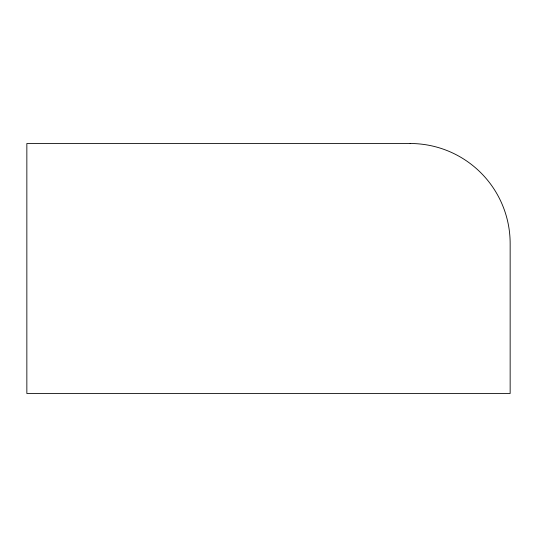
<?xml version="1.0" encoding="UTF-8"?>
<svg xmlns="http://www.w3.org/2000/svg" width="537" height="537" viewBox="0 0 537 537"><rect width="100%" height="100%" fill="white"/><g stroke="black" fill="none" stroke-linecap="round" stroke-linejoin="round"><path stroke-width="0.81" d="M410.154 143.507L26.85 143.507L26.85 393.493L510.15 393.493L510.15 243.503A99.996 99.996 0 0 0 410.154 143.507"/></g></svg>
